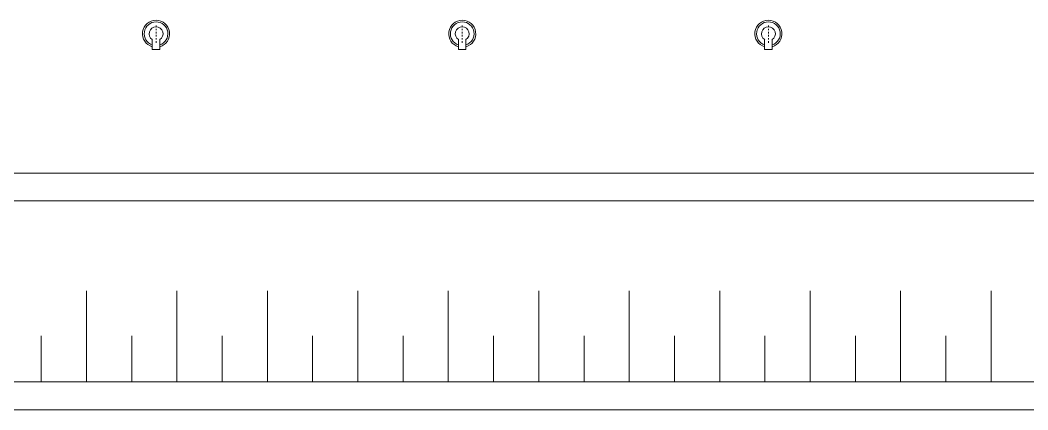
# Model space of a CAD drawing. Header units: millimetres. Extents: x 100 to 1590, y 100 to 694.
# Drawn here: x 1130.6 to 1195.1, y 456.3 to 481.2 of the extents above; entities that cross this region are included whole.
import ezdxf

# ---------------------------------------------------------------- set-up
doc = ezdxf.new("R2010")
doc.units = ezdxf.units.MM
doc.linetypes.add('SGC_DASHDOT', pattern=[1, 0.5, -0.25, 0, -0.25])
for name, color, linetype, lineweight in [('PAREDE', 7, 'Continuous', 9), ('SGC-Conexoes (Linhas Externas)', 6, 'Continuous', 9), ('SGC-EIXOS', 9, 'SGC_DASHDOT', 9)]:
    doc.layers.add(name, color=color, linetype=linetype, lineweight=lineweight)

# ---------------------------------------------------------------- blocks, each defined once
blk = doc.blocks.new('BB-2-GA01-N0-D0-S0', base_point=(95383.7, 227116.1))
at = {"layer": 'SGC-Conexoes (Linhas Externas)'}
for p, q in [((95270.7, 227143), (95270.7, 227089.3)), ((95341.5, 227143), (95270.7, 227143)), ((95341.5, 227089.3), (95270.7, 227089.3))]:
    blk.add_line(p, q, dxfattribs=at)
for radius, start, end in [(97.4, 196, 164), (85, 198.40808, 161.59192), (50, 212.46816, 147.53184)]:
    blk.add_arc((95383.7, 227116.1), radius, start, end, dxfattribs=at)
at = {"layer": 'SGC-EIXOS'}
blk.add_line((95318.7, 227116.1), (95448.7, 227116.1), dxfattribs=at)

msp = doc.modelspace()

# ---------------------------------------------------------------- linework, layer by layer
at = {"layer": 'PAREDE'}
for p, q in [((1109.942, 471.468), (1207.911, 471.468)), ((1258.677, 469.687), (1108.161, 469.687)), ((1134.88, 458.153), (1134.88, 463.942)), ((1134.88, 458.153), (1134.88, 463.942)), ((1140.669, 458.153), (1140.669, 463.942)), ((1140.669, 458.153), (1140.669, 463.942)), ((1140.669, 458.153), (1140.669, 463.942)), ((1140.669, 458.153), (1140.669, 463.942)), ((1146.458, 458.153), (1146.458, 463.942)), ((1146.458, 458.153), (1146.458, 463.942)), ((1152.247, 458.153), (1152.247, 463.942)), ((1152.247, 458.153), (1152.247, 463.942)), ((1158.036, 458.153), (1158.036, 463.942)), ((1158.036, 458.153), (1158.036, 463.942)), ((1163.825, 458.153), (1163.825, 463.942)), ((1163.825, 458.153), (1163.825, 463.942)), ((1169.614, 458.153), (1169.614, 463.942)), ((1169.614, 458.153), (1169.614, 463.942)), ((1175.403, 458.153), (1175.403, 463.942)), ((1175.403, 458.153), (1175.403, 463.942)), ((1175.403, 458.153), (1175.403, 463.942)), ((1175.403, 458.153), (1175.403, 463.942)), ((1181.192, 458.153), (1181.192, 463.942)), ((1181.192, 458.153), (1181.192, 463.942)), ((1186.982, 458.153), (1186.982, 463.942)), ((1186.982, 458.153), (1186.982, 463.942)), ((1192.771, 458.153), (1192.771, 463.942)), ((1192.771, 458.153), (1192.771, 463.942)), ((1131.985, 461.048), (1131.985, 458.109)), ((1137.774, 461.048), (1137.774, 458.109)), ((1143.564, 461.048), (1143.564, 458.109)), ((1149.353, 461.048), (1149.353, 458.109)), ((1155.142, 461.048), (1155.142, 458.109)), ((1160.931, 461.048), (1160.931, 458.109)), ((1166.72, 461.048), (1166.72, 458.109)), ((1172.509, 461.048), (1172.509, 458.109)), ((1178.298, 461.048), (1178.298, 458.109)), ((1184.087, 461.048), (1184.087, 458.109)), ((1189.876, 461.048), (1189.876, 458.109)), ((1096.583, 458.109), (1271.146, 458.109)), ((1094.802, 456.327), (1272.927, 456.327))]:
    msp.add_line(p, q, dxfattribs=at)

# ---------------------------------------------------------------- block references
at = {"layer": 'SGC-Conexoes (Linhas Externas)', "xscale": 0.008906250000000001, "yscale": 0.008906250000000001, "zscale": 0.008906250000000001, "rotation": 90}
for p in [(1139.333, 480.374), (1158.927, 480.374), (1178.521, 480.374)]:
    msp.add_blockref('BB-2-GA01-N0-D0-S0', p, dxfattribs=at)

doc.saveas('drawing.dxf')
